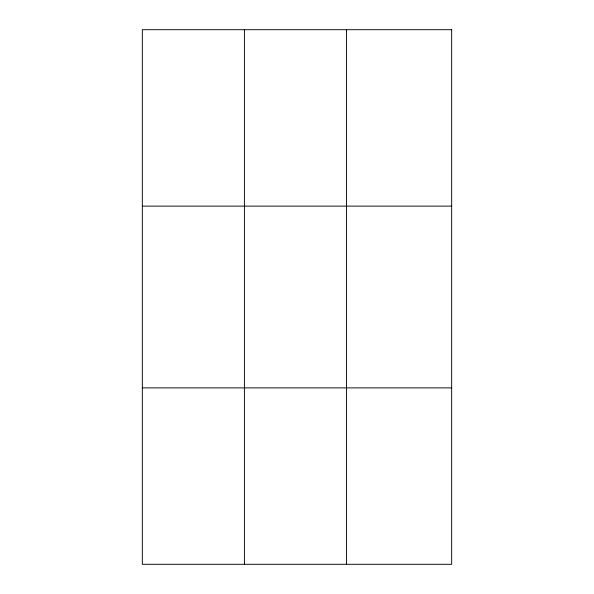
<?xml version="1.0" encoding="UTF-8"?>
<svg xmlns="http://www.w3.org/2000/svg" width="594" height="594" viewBox="0 0 594 594"><rect width="100%" height="100%" fill="white"/><g stroke="black" fill="none" stroke-linecap="round" stroke-linejoin="round"><path stroke-width="0.89" d="M244.416 29.7L244.416 564.3M346.495 29.7L346.495 564.3M142.337 206.118L451.663 206.118M142.337 387.882L451.663 387.882M451.663 29.7L451.663 564.3L142.337 564.3L142.337 29.7L451.663 29.7"/></g></svg>
